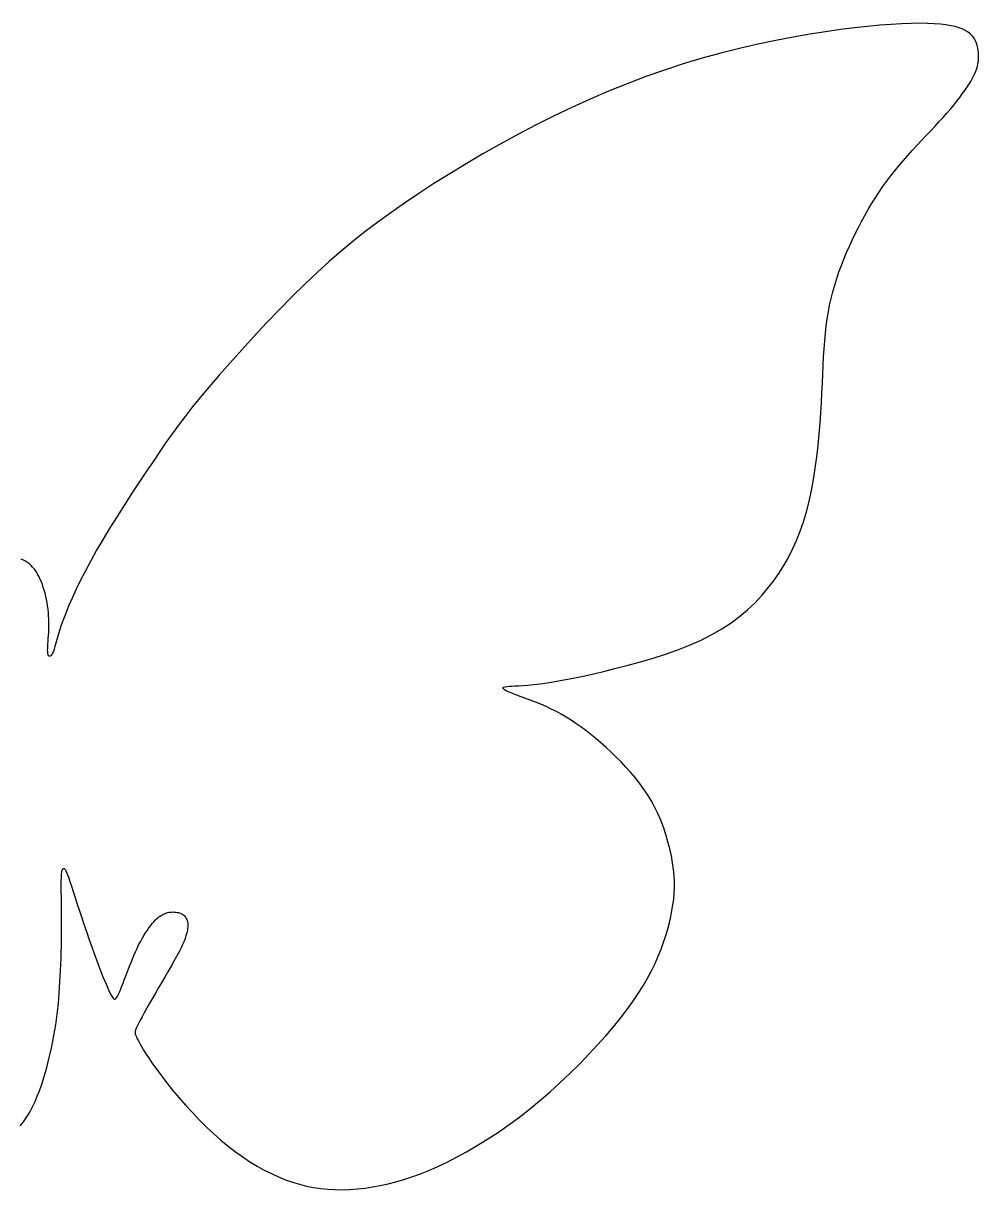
# Model space of a CAD drawing. Header units: millimetres. Extents: x 71 to 193, y 124 to 161.
# Drawn here: x 167.13 to 193.09, y 128.59 to 160.29 of the extents above; entities that cross this region are included whole.
import ezdxf

# ---------------------------------------------------------------- set-up
doc = ezdxf.new("R2010")
doc.units = ezdxf.units.MM

msp = doc.modelspace()

# ---------------------------------------------------------------- linework, layer by layer
at = {"color": 1}
msp.add_lwpolyline([(167.04, 130.321), (167.137, 130.438), (167.225, 130.566), (167.306, 130.701), (167.38, 130.842), (167.447, 130.985), (167.509, 131.13), (167.566, 131.278), (167.619, 131.427), (167.668, 131.577), (167.713, 131.727), (167.755, 131.878), (167.794, 132.029), (167.832, 132.18), (167.867, 132.331), (167.9, 132.48), (167.931, 132.63), (167.96, 132.778), (167.986, 132.925), (168.01, 133.072), (168.032, 133.217), (168.051, 133.361), (168.067, 133.505), (168.082, 133.648), (168.095, 133.792), (168.106, 133.938), (168.116, 134.085), (168.125, 134.235), (168.133, 134.389), (168.14, 134.546), (168.147, 134.707), (168.153, 134.871), (168.158, 135.037), (168.162, 135.206), (168.165, 135.377), (168.167, 135.549), (168.168, 135.722), (168.168, 135.895), (168.168, 136.067), (168.166, 136.234), (168.165, 136.394), (168.163, 136.545), (168.161, 136.684), (168.16, 136.808), (168.16, 136.915), (168.16, 137.004), (168.162, 137.075), (168.164, 137.132), (168.167, 137.176), (168.171, 137.209), (168.175, 137.234), (168.179, 137.253), (168.184, 137.268), (168.189, 137.281), (168.195, 137.293), (168.201, 137.303), (168.207, 137.31), (168.214, 137.316), (168.221, 137.319), (168.229, 137.319), (168.238, 137.316), (168.247, 137.31), (168.259, 137.299), (168.272, 137.279), (168.288, 137.248), (168.308, 137.203), (168.332, 137.143), (168.361, 137.063), (168.396, 136.962), (168.438, 136.838), (168.485, 136.693), (168.537, 136.531), (168.594, 136.354), (168.655, 136.168), (168.718, 135.974), (168.783, 135.776), (168.85, 135.578), (168.918, 135.382), (168.986, 135.192), (169.052, 135.008), (169.117, 134.833), (169.18, 134.669), (169.238, 134.517), (169.293, 134.379), (169.342, 134.258), (169.385, 134.154), (169.423, 134.066), (169.456, 133.994), (169.485, 133.935), (169.51, 133.887), (169.532, 133.85), (169.551, 133.821), (169.568, 133.799), (169.583, 133.783), (169.598, 133.772), (169.612, 133.768), (169.626, 133.772), (169.641, 133.783), (169.658, 133.803), (169.676, 133.832), (169.697, 133.871), (169.72, 133.921), (169.747, 133.98), (169.775, 134.047), (169.806, 134.122), (169.839, 134.203), (169.873, 134.289), (169.908, 134.379), (169.944, 134.472), (169.98, 134.568), (170.018, 134.665), (170.056, 134.762), (170.095, 134.86), (170.135, 134.957), (170.176, 135.053), (170.219, 135.148), (170.263, 135.24), (170.31, 135.329), (170.357, 135.414), (170.405, 135.496), (170.453, 135.572), (170.5, 135.644), (170.547, 135.711), (170.592, 135.771), (170.634, 135.825), (170.674, 135.871), (170.712, 135.912), (170.747, 135.947), (170.781, 135.977), (170.813, 136.003), (170.845, 136.025), (170.875, 136.044), (170.906, 136.061), (170.936, 136.076), (170.966, 136.09), (170.997, 136.102), (171.028, 136.112), (171.06, 136.121), (171.093, 136.128), (171.126, 136.133), (171.161, 136.136), (171.197, 136.137), (171.233, 136.136), (171.27, 136.133), (171.306, 136.127), (171.342, 136.12), (171.376, 136.111), (171.408, 136.099), (171.437, 136.085), (171.464, 136.069), (171.488, 136.05), (171.509, 136.03), (171.528, 136.009), (171.544, 135.986), (171.558, 135.961), (171.57, 135.936), (171.58, 135.91), (171.588, 135.884), (171.594, 135.857), (171.599, 135.828), (171.601, 135.797), (171.601, 135.764), (171.599, 135.727), (171.595, 135.688), (171.588, 135.645), (171.578, 135.597), (171.565, 135.544), (171.548, 135.485), (171.525, 135.418), (171.496, 135.342), (171.459, 135.257), (171.414, 135.16), (171.36, 135.052), (171.295, 134.931), (171.222, 134.8), (171.143, 134.66), (171.059, 134.514), (170.971, 134.364), (170.883, 134.213), (170.795, 134.063), (170.709, 133.917), (170.628, 133.776), (170.552, 133.642), (170.48, 133.516), (170.415, 133.399), (170.357, 133.291), (170.305, 133.194), (170.261, 133.109), (170.226, 133.037), (170.199, 132.978), (170.181, 132.93), (170.17, 132.889), (170.167, 132.853), (170.172, 132.819), (170.184, 132.783), (170.202, 132.742), (170.226, 132.694), (170.256, 132.635), (170.294, 132.564), (170.34, 132.481), (170.397, 132.385), (170.465, 132.275), (170.547, 132.151), (170.643, 132.011), (170.755, 131.854), (170.884, 131.681), (171.029, 131.495), (171.187, 131.299), (171.357, 131.096), (171.536, 130.89), (171.722, 130.684), (171.914, 130.483), (172.108, 130.289), (172.304, 130.105), (172.501, 129.933), (172.698, 129.771), (172.895, 129.621), (173.092, 129.48), (173.288, 129.351), (173.484, 129.232), (173.678, 129.124), (173.87, 129.026), (174.062, 128.939), (174.252, 128.862), (174.443, 128.794), (174.634, 128.737), (174.825, 128.689), (175.017, 128.651), (175.211, 128.622), (175.407, 128.603), (175.605, 128.592), (175.805, 128.59), (176.007, 128.597), (176.21, 128.612), (176.415, 128.635), (176.622, 128.666), (176.831, 128.704), (177.041, 128.749), (177.254, 128.803), (177.471, 128.865), (177.692, 128.938), (177.919, 129.02), (178.153, 129.115), (178.395, 129.221), (178.645, 129.34), (178.905, 129.473), (179.173, 129.619), (179.448, 129.779), (179.728, 129.952), (180.012, 130.137), (180.299, 130.336), (180.588, 130.546), (180.875, 130.769), (181.161, 131.004), (181.444, 131.248), (181.721, 131.499), (181.991, 131.755), (182.251, 132.012), (182.501, 132.27), (182.738, 132.525), (182.96, 132.774), (183.166, 133.017), (183.357, 133.252), (183.532, 133.481), (183.692, 133.703), (183.839, 133.92), (183.972, 134.132), (184.093, 134.339), (184.202, 134.542), (184.299, 134.741), (184.386, 134.936), (184.463, 135.128), (184.531, 135.314), (184.591, 135.496), (184.643, 135.674), (184.688, 135.845), (184.726, 136.012), (184.758, 136.173), (184.785, 136.33), (184.805, 136.485), (184.819, 136.639), (184.825, 136.795), (184.825, 136.955), (184.816, 137.12), (184.799, 137.292), (184.774, 137.473), (184.741, 137.66), (184.699, 137.853), (184.649, 138.048), (184.592, 138.243), (184.527, 138.438), (184.454, 138.629), (184.374, 138.814), (184.287, 138.992), (184.192, 139.163), (184.092, 139.328), (183.985, 139.486), (183.873, 139.64), (183.755, 139.789), (183.633, 139.934), (183.506, 140.075), (183.375, 140.214), (183.241, 140.349), (183.105, 140.48), (182.967, 140.608), (182.828, 140.73), (182.689, 140.848), (182.551, 140.96), (182.415, 141.066), (182.281, 141.166), (182.148, 141.26), (182.016, 141.348), (181.884, 141.431), (181.751, 141.509), (181.616, 141.583), (181.478, 141.652), (181.337, 141.718), (181.192, 141.781), (181.045, 141.84), (180.901, 141.896), (180.761, 141.948), (180.63, 141.997), (180.511, 142.041), (180.406, 142.081), (180.318, 142.117), (180.251, 142.149), (180.204, 142.176), (180.176, 142.2), (180.164, 142.22), (180.169, 142.236), (180.19, 142.249), (180.224, 142.26), (180.271, 142.268), (180.33, 142.273), (180.403, 142.277), (180.489, 142.281), (180.59, 142.286), (180.708, 142.294), (180.844, 142.304), (180.999, 142.32), (181.173, 142.34), (181.369, 142.368), (181.585, 142.403), (181.82, 142.444), (182.073, 142.493), (182.344, 142.548), (182.63, 142.611), (182.93, 142.681), (183.245, 142.759), (183.571, 142.844), (183.906, 142.937), (184.244, 143.038), (184.582, 143.147), (184.915, 143.265), (185.239, 143.392), (185.549, 143.528), (185.842, 143.674), (186.113, 143.829), (186.364, 143.993), (186.595, 144.166), (186.809, 144.347), (187.006, 144.534), (187.188, 144.728), (187.357, 144.927), (187.514, 145.131), (187.66, 145.339), (187.796, 145.552), (187.922, 145.772), (188.038, 146), (188.145, 146.236), (188.243, 146.483), (188.332, 146.741), (188.412, 147.012), (188.483, 147.296), (188.547, 147.59), (188.603, 147.893), (188.652, 148.2), (188.694, 148.509), (188.731, 148.817), (188.761, 149.121), (188.786, 149.418), (188.806, 149.705), (188.823, 149.982), (188.836, 150.249), (188.848, 150.506), (188.858, 150.754), (188.869, 150.993), (188.88, 151.223), (188.894, 151.445), (188.91, 151.658), (188.929, 151.864), (188.951, 152.063), (188.978, 152.256), (189.009, 152.445), (189.044, 152.63), (189.084, 152.813), (189.13, 152.994), (189.181, 153.173), (189.237, 153.352), (189.298, 153.53), (189.364, 153.707), (189.433, 153.882), (189.506, 154.056), (189.582, 154.229), (189.66, 154.399), (189.741, 154.568), (189.824, 154.736), (189.909, 154.901), (189.998, 155.064), (190.089, 155.225), (190.183, 155.383), (190.28, 155.539), (190.38, 155.693), (190.484, 155.844), (190.591, 155.992), (190.701, 156.138), (190.814, 156.281), (190.929, 156.422), (191.047, 156.562), (191.167, 156.699), (191.289, 156.835), (191.412, 156.97), (191.536, 157.102), (191.659, 157.233), (191.781, 157.361), (191.9, 157.486), (192.015, 157.609), (192.125, 157.729), (192.23, 157.845), (192.327, 157.957), (192.418, 158.066), (192.501, 158.171), (192.579, 158.271), (192.65, 158.368), (192.715, 158.46), (192.775, 158.547), (192.828, 158.63), (192.877, 158.708), (192.92, 158.782), (192.958, 158.853), (192.991, 158.922), (193.019, 158.99), (193.043, 159.056), (193.062, 159.124), (193.076, 159.192), (193.087, 159.262), (193.093, 159.333), (193.094, 159.405), (193.092, 159.476), (193.085, 159.547), (193.073, 159.616), (193.057, 159.683), (193.037, 159.747), (193.012, 159.808), (192.981, 159.865), (192.945, 159.918), (192.902, 159.968), (192.851, 160.014), (192.791, 160.057), (192.723, 160.097), (192.644, 160.134), (192.554, 160.167), (192.452, 160.198), (192.336, 160.224), (192.205, 160.246), (192.056, 160.264), (191.888, 160.277), (191.699, 160.285), (191.489, 160.288), (191.255, 160.285), (190.996, 160.276), (190.714, 160.26), (190.407, 160.237), (190.076, 160.205), (189.72, 160.166), (189.339, 160.117), (188.934, 160.058), (188.503, 159.99), (188.051, 159.911), (187.58, 159.82), (187.094, 159.718), (186.596, 159.604), (186.09, 159.478), (185.579, 159.339), (185.066, 159.186), (184.554, 159.019), (184.045, 158.839), (183.538, 158.647), (183.033, 158.443), (182.532, 158.228), (182.035, 158.001), (181.541, 157.765), (181.052, 157.52), (180.567, 157.266), (180.089, 157.006), (179.621, 156.74), (179.163, 156.471), (178.718, 156.201), (178.289, 155.931), (177.877, 155.663), (177.485, 155.399), (177.114, 155.14), (176.76, 154.884), (176.419, 154.626), (176.089, 154.364), (175.763, 154.093), (175.439, 153.811), (175.113, 153.514), (174.78, 153.197), (174.437, 152.86), (174.089, 152.508), (173.74, 152.145), (173.397, 151.78), (173.063, 151.417), (172.746, 151.064), (172.448, 150.727), (172.177, 150.412), (171.936, 150.123), (171.72, 149.857), (171.524, 149.607), (171.343, 149.368), (171.172, 149.132), (171.005, 148.895), (170.837, 148.65), (170.662, 148.391), (170.476, 148.114), (170.281, 147.821), (170.081, 147.516), (169.879, 147.204), (169.678, 146.889), (169.483, 146.575), (169.296, 146.266), (169.121, 145.967), (168.961, 145.681), (168.815, 145.409), (168.684, 145.152), (168.566, 144.909), (168.461, 144.682), (168.369, 144.471), (168.289, 144.275), (168.22, 144.096), (168.161, 143.933), (168.112, 143.786), (168.072, 143.656), (168.038, 143.54), (168.01, 143.439), (167.985, 143.353), (167.964, 143.28), (167.944, 143.22), (167.925, 143.173), (167.907, 143.137), (167.889, 143.112), (167.872, 143.096), (167.856, 143.089), (167.842, 143.088), (167.829, 143.093), (167.817, 143.102), (167.808, 143.115), (167.801, 143.132), (167.795, 143.154), (167.792, 143.181), (167.79, 143.214), (167.789, 143.254), (167.791, 143.301), (167.793, 143.356), (167.797, 143.419), (167.802, 143.489), (167.808, 143.566), (167.813, 143.648), (167.818, 143.734), (167.821, 143.823), (167.823, 143.913), (167.824, 144.005), (167.821, 144.097), (167.816, 144.188), (167.809, 144.278), (167.799, 144.368), (167.787, 144.457), (167.773, 144.544), (167.757, 144.63), (167.739, 144.715), (167.719, 144.798), (167.696, 144.879), (167.672, 144.957), (167.647, 145.033), (167.619, 145.106), (167.59, 145.176), (167.559, 145.242), (167.527, 145.304), (167.494, 145.362), (167.458, 145.415), (167.421, 145.466), (167.381, 145.512), (167.338, 145.555), (167.292, 145.596), (167.243, 145.633), (167.19, 145.668), (167.133, 145.7), (167.071, 145.729)], dxfattribs=at)

doc.saveas('drawing.dxf')
